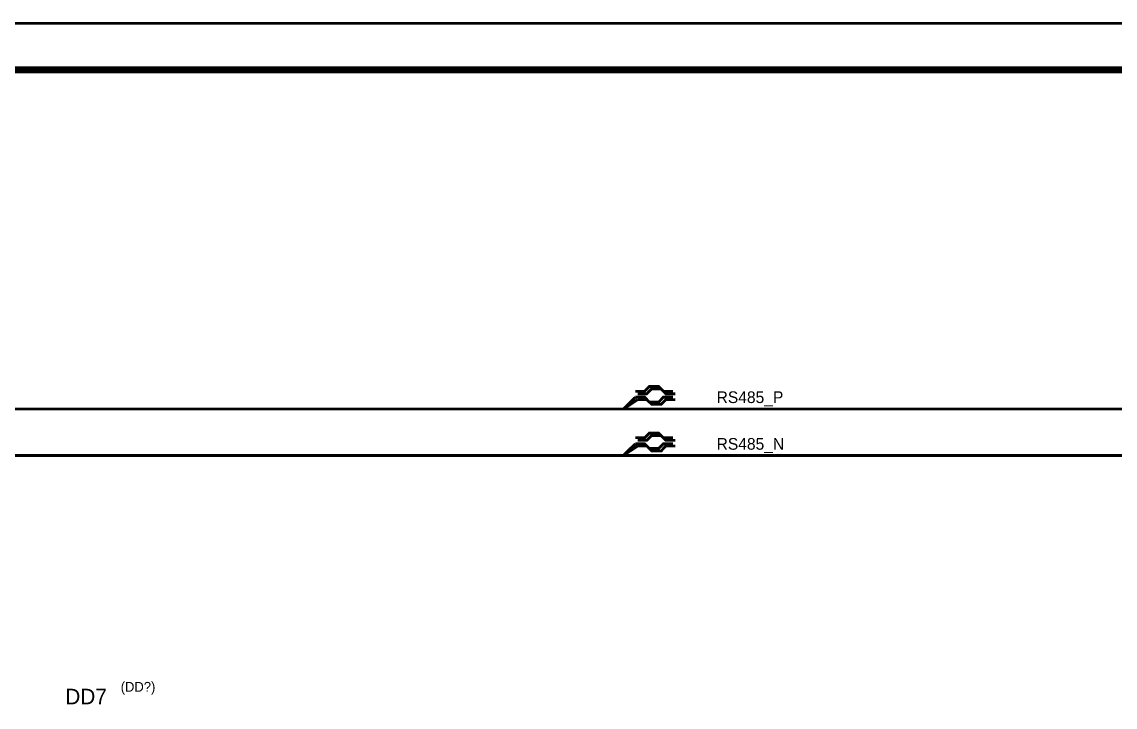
# Model space of a CAD drawing. Header units: inches. Extents: x 0 to 841, y 0 to 594.
# Drawn here: x 637.8 to 755.4, y 520.4 to 594.1 of the extents above; entities that cross this region are included whole.
import ezdxf

# ---------------------------------------------------------------- set-up
doc = ezdxf.new("R2010")
doc.units = ezdxf.units.IN
doc.layers.add('Sheet', color=255, linetype='Continuous')

msp = doc.modelspace()

# ---------------------------------------------------------------- linework, layer by layer
at = {"layer": 'Sheet'}
for points in [[(0, 593.97, 0.3, 0.3, 0), (841, 593.97, 0.3, 0.3, 0), (841, 0, 0.3, 0.3, 0), (0, 0, 0.3, 0.3, 0), (0, 593.97, 0.3, 0.3, 0)], [(0, 593.97, 0.3, 0.3, 0), (841, 593.97, 0.3, 0.3, 0), (841, 0, 0.3, 0.3, 0), (0, 0, 0.3, 0.3, 0), (0, 593.97, 0.3, 0.3, 0)], [(0, 593.97, 0.0991, 0.0991, 0), (0, 0, 0.0991, 0.0991, 0), (841, 0, 0.0991, 0.0991, 0), (841, 593.97, 0.0991, 0.0991, 0), (0, 593.97, 0.0991, 0.0991, 0), (0, 593.97, 0.0991, 0.0991, 0)], [(0, 593.97, 0.0991, 0.0991, 0), (0, 0, 0.0991, 0.0991, 0), (841, 0, 0.0991, 0.0991, 0), (841, 593.97, 0.0991, 0.0991, 0), (0, 593.97, 0.0991, 0.0991, 0), (0, 593.97, 0.0991, 0.0991, 0)]]:
    msp.add_lwpolyline(points, format="xyseb", close=True, dxfattribs=at)
for points in [[(20.02, 588.98, 0.749, 0.749, 0), (836.01, 588.98, 0.749, 0.749, 0)], [(703.79, 554.39, 0.3, 0.3, 0), (704.81, 554.39, 0.3, 0.3, 0), (705.3, 554.91, 0.3, 0.3, 0), (706.32, 554.91, 0.3, 0.3, 0), (706.82, 554.39, 0.3, 0.3, 0), (707.84, 554.39, 0.3, 0.3, 0)], [(702.51, 552.48, 0.3, 0.3, 0), (703.79, 553.76, 0.3, 0.3, 0)], [(703.79, 553.76, 0.3, 0.3, 0), (704.81, 553.76, 0.3, 0.3, 0), (705.3, 553.24, 0.3, 0.3, 0), (706.32, 553.24, 0.3, 0.3, 0), (706.82, 553.76, 0.3, 0.3, 0), (707.84, 553.76, 0.3, 0.3, 0)], [(704.05, 554.12, 0.3, 0.3, 0), (705.04, 554.12, 0.3, 0.3, 0), (705.56, 554.65, 0.3, 0.3, 0), (706.58, 554.65, 0.3, 0.3, 0), (707.08, 554.12, 0.3, 0.3, 0), (708.1, 554.12, 0.3, 0.3, 0)], [(582.51, 552.48, 0.3, 0.3, 0), (772.51, 552.48, 0.3, 0.3, 0), (772.51, 542.5, 0.3, 0.3, 0), (785, 542.5, 0.3, 0.3, 0)], [(702.51, 552.48, 0.3, 0.3, 0), (704.05, 553.5, 0.3, 0.3, 0)], [(704.05, 553.5, 0.3, 0.3, 0), (705.04, 553.5, 0.3, 0.3, 0), (705.56, 553, 0.3, 0.3, 0), (706.58, 553, 0.3, 0.3, 0), (707.08, 553.5, 0.3, 0.3, 0), (708.1, 553.5, 0.3, 0.3, 0)], [(703.79, 549.4, 0.3, 0.3, 0), (704.81, 549.4, 0.3, 0.3, 0), (705.3, 549.89, 0.3, 0.3, 0), (706.32, 549.89, 0.3, 0.3, 0), (706.82, 549.4, 0.3, 0.3, 0), (707.84, 549.4, 0.3, 0.3, 0)], [(704.05, 549.13, 0.3, 0.3, 0), (705.04, 549.13, 0.3, 0.3, 0), (705.56, 549.63, 0.3, 0.3, 0), (706.58, 549.63, 0.3, 0.3, 0), (707.08, 549.13, 0.3, 0.3, 0), (708.1, 549.13, 0.3, 0.3, 0)], [(702.51, 547.49, 0.3, 0.3, 0), (703.79, 548.74, 0.3, 0.3, 0)], [(702.51, 547.49, 0.3, 0.3, 0), (704.05, 548.51, 0.3, 0.3, 0)], [(703.79, 548.74, 0.3, 0.3, 0), (704.81, 548.74, 0.3, 0.3, 0), (705.3, 548.25, 0.3, 0.3, 0), (706.32, 548.25, 0.3, 0.3, 0), (706.82, 548.74, 0.3, 0.3, 0), (707.84, 548.74, 0.3, 0.3, 0)], [(704.05, 548.51, 0.3, 0.3, 0), (705.04, 548.51, 0.3, 0.3, 0), (705.56, 547.98, 0.3, 0.3, 0), (706.58, 547.98, 0.3, 0.3, 0), (707.08, 548.51, 0.3, 0.3, 0), (708.1, 548.51, 0.3, 0.3, 0)], [(785, 547.49, 0.3, 0.3, 0), (582.51, 547.49, 0.3, 0.3, 0)]]:
    msp.add_lwpolyline(points, format="xyseb", dxfattribs=at)

# ---------------------------------------------------------------- texts
for s, height, p in [('RS485_P', 1.254, (712.54, 553.13)), ('RS485_N', 1.254, (712.54, 548.11)), ('(DD?)', 1.045, (648.47, 522.09)), ('DD7', 1.672, (642.51, 520.73))]:
    msp.add_text(s, height=height, dxfattribs=at).set_placement(p)

doc.saveas('drawing.dxf')
